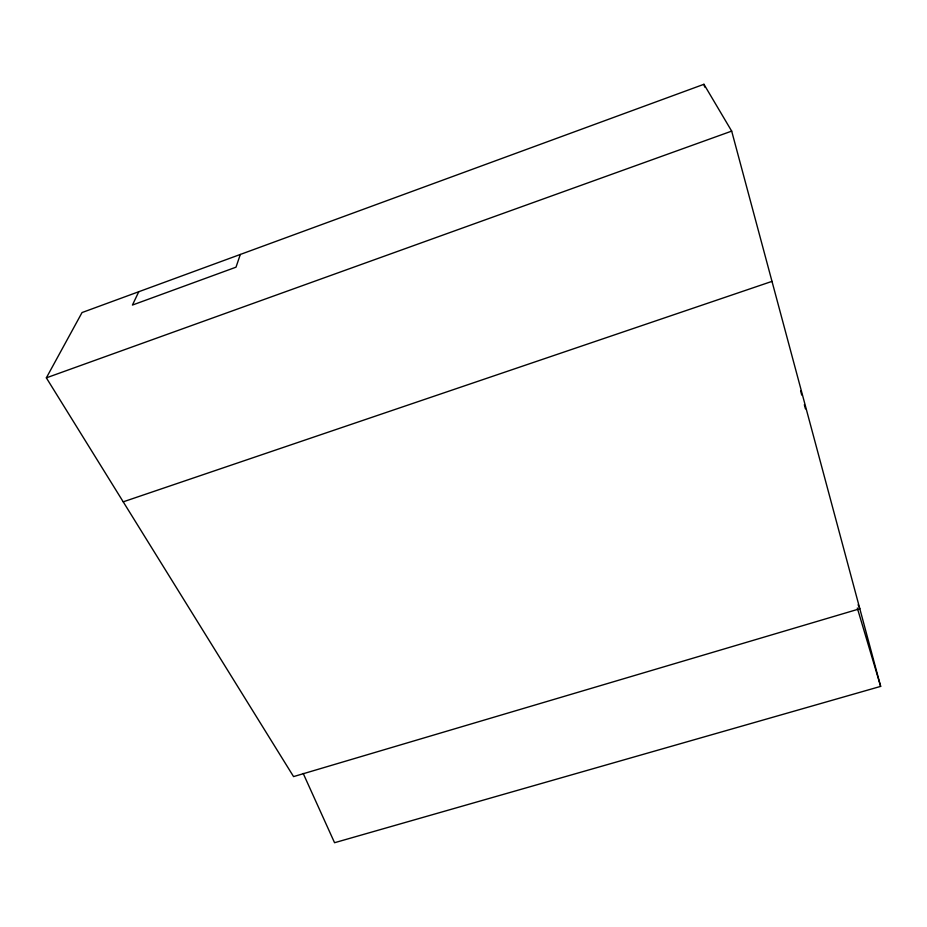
<?xml version="1.0" encoding="UTF-8"?>
<svg xmlns="http://www.w3.org/2000/svg" width="927" height="927" viewBox="0 0 927 927"><rect width="100%" height="100%" fill="white"/><g stroke="black" fill="none" stroke-linecap="round" stroke-linejoin="round"><path stroke-width="1.39" d="M240.313 254.461L236.003 267.185L132.434 305.053L138.772 291.727M858.112 604.775L859.816 608.749L293.569 776.594L46.35 377.845L82.039 312.55L703.941 84.287L731.681 131.113L880.65 686.386L334.554 842.713L303.199 773.431M46.35 377.845L731.681 131.113M123.221 501.831L771.994 281.379M857.313 608.042L880.65 686.386M703.941 84.287L704.705 87.068M800.627 390.893L801.739 395.041M804.335 404.693L805.447 408.842"/></g></svg>
